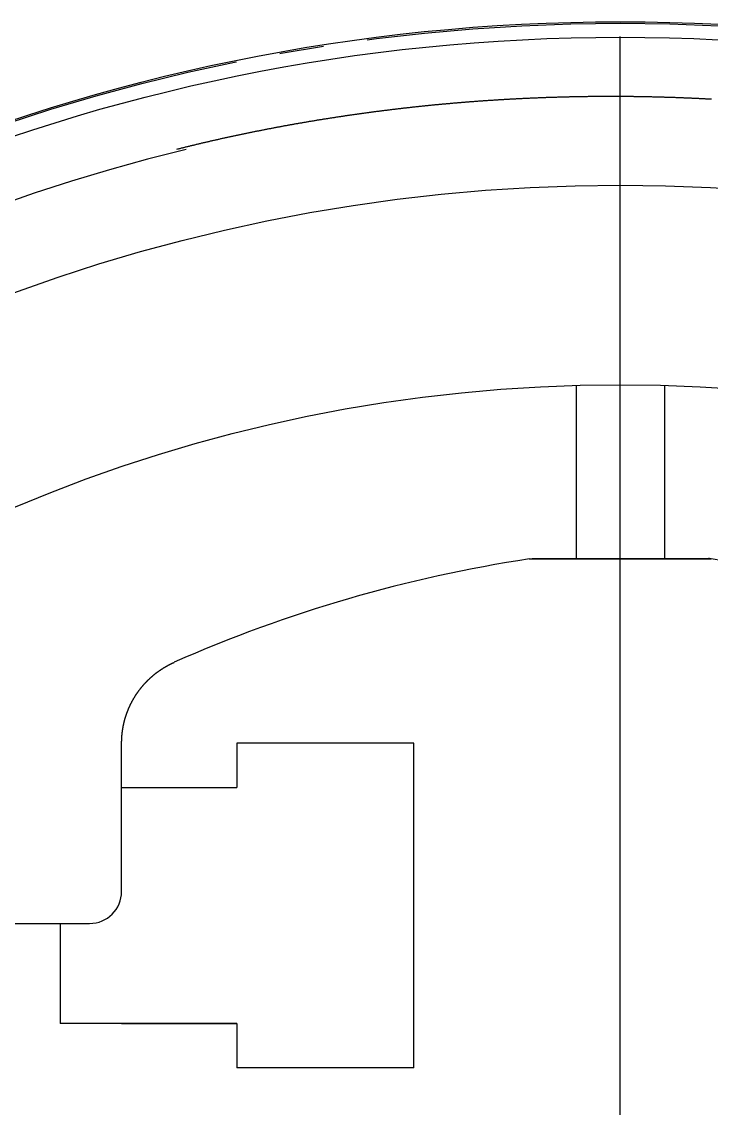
# Model space of a CAD drawing. Extents: x -24 to 358, y 41 to 259.
# Drawn here: x 64.61 to 87.99, y 222.59 to 259.44 of the extents above; entities that cross this region are included whole.
import ezdxf

# ---------------------------------------------------------------- set-up
doc = ezdxf.new("R2010")
doc.units = 0
doc.linetypes.add('CENTER', pattern=[17.5, 13, -1.5, 1.5, -1.5])
doc.layers.get('0').update_dxf_attribs({"linetype": 'CONTINUOUS'})
doc.layers.add('CENTER', color=1, linetype='CENTER')

msp = doc.modelspace()

# ---------------------------------------------------------------- linework, layer by layer
at = {"color": 7, "linetype": 'CONTINUOUS'}
for p, q in [((84.906, 209.443), (84.906, 258.943)), ((83.406, 247.11), (83.406, 241.236)), ((86.406, 247.11), (86.406, 241.235)), ((81.821, 241.221), (87.992, 241.221)), ((81.923, 241.236), (87.897, 241.235)), ((67.994, 229.943), (67.994, 234.973)), ((77.906, 234.973), (71.906, 234.973)), ((77.906, 234.973), (71.906, 234.973)), ((71.906, 234.973), (71.906, 233.466)), ((77.906, 223.96), (77.906, 234.973)), ((67.993, 233.466), (71.906, 233.466)), ((61.366, 228.856), (66.907, 228.856)), ((65.906, 228.856), (65.906, 225.466)), ((71.906, 225.466), (65.906, 225.466)), ((67.993, 225.466), (71.906, 225.466)), ((71.906, 225.466), (71.906, 223.96)), ((77.906, 223.96), (71.906, 223.96))]:
    msp.add_line(p, q, dxfattribs=at)
at = {"color": 7}
for points in [[(84.583, 256.906, 0), (84.555, 256.906, 0), (84.528, 256.906, 0), (84.501, 256.906, 0), (84.473, 256.906, 0), (84.446, 256.906, 0), (84.418, 256.906, 0), (84.391, 256.906, 0), (84.364, 256.906, 0), (84.336, 256.906, 0), (84.309, 256.906, 0), (84.281, 256.906, 0), (84.254, 256.906, 0), (84.227, 256.905, 0), (84.199, 256.905, 0), (84.172, 256.905, 0), (84.144, 256.905, 0), (84.117, 256.905, 0), (84.09, 256.904, 0), (84.062, 256.904, 0), (84.035, 256.904, 0), (84.007, 256.904, 0), (83.98, 256.903, 0), (83.953, 256.903, 0), (83.925, 256.903, 0), (83.898, 256.903, 0), (83.871, 256.902, 0), (83.843, 256.902, 0), (83.816, 256.902, 0), (83.788, 256.901, 0), (83.761, 256.901, 0), (83.734, 256.901, 0), (83.706, 256.9, 0), (83.679, 256.9, 0), (83.651, 256.899, 0), (83.624, 256.899, 0), (83.597, 256.899, 0), (83.569, 256.898, 0), (83.542, 256.898, 0), (83.514, 256.897, 0), (83.487, 256.897, 0), (83.46, 256.896, 0), (83.432, 256.896, 0), (83.405, 256.895, 0), (83.378, 256.895, 0), (83.35, 256.894, 0), (83.323, 256.894, 0), (83.296, 256.893, 0), (83.268, 256.892, 0), (83.241, 256.892, 0), (83.213, 256.891, 0), (83.186, 256.891, 0), (83.159, 256.89, 0), (83.131, 256.889, 0), (83.104, 256.889, 0), (83.076, 256.888, 0), (83.049, 256.887, 0), (83.022, 256.887, 0), (82.994, 256.886, 0), (82.967, 256.885, 0), (82.939, 256.885, 0), (82.912, 256.884, 0), (82.885, 256.883, 0), (82.857, 256.882, 0), (82.83, 256.882, 0), (82.803, 256.881, 0), (82.775, 256.88, 0), (82.748, 256.879, 0), (82.72, 256.878, 0), (82.693, 256.878, 0), (82.666, 256.877, 0), (82.638, 256.876, 0), (82.611, 256.875, 0), (82.584, 256.874, 0), (82.556, 256.873, 0), (82.529, 256.872, 0), (82.501, 256.871, 0), (82.474, 256.871, 0), (82.447, 256.87, 0), (82.419, 256.869, 0), (82.392, 256.868, 0), (82.365, 256.867, 0), (82.337, 256.866, 0), (82.31, 256.865, 0), (82.282, 256.864, 0), (82.255, 256.863, 0), (82.228, 256.862, 0), (82.2, 256.861, 0), (82.173, 256.86, 0), (82.146, 256.858, 0), (82.118, 256.857, 0), (82.091, 256.856, 0), (82.064, 256.855, 0), (82.036, 256.854, 0), (82.009, 256.853, 0), (81.981, 256.852, 0), (81.954, 256.851, 0), (81.927, 256.849, 0), (81.899, 256.848, 0), (81.872, 256.847, 0), (81.845, 256.846, 0), (81.817, 256.845, 0), (81.79, 256.843, 0), (81.763, 256.842, 0), (81.735, 256.841, 0), (81.708, 256.84, 0), (81.68, 256.838, 0), (81.653, 256.837, 0), (81.626, 256.836, 0), (81.598, 256.834, 0), (81.571, 256.833, 0), (81.544, 256.832, 0), (81.516, 256.83, 0), (81.489, 256.829, 0), (81.462, 256.828, 0), (81.434, 256.826, 0), (81.407, 256.825, 0), (81.379, 256.824, 0), (81.352, 256.822, 0), (81.325, 256.821, 0), (81.297, 256.819, 0), (81.27, 256.818, 0), (81.243, 256.816, 0), (81.215, 256.815, 0), (81.188, 256.813, 0), (81.161, 256.812, 0), (81.133, 256.81, 0), (81.106, 256.809, 0), (81.079, 256.807, 0), (81.051, 256.806, 0), (81.024, 256.804, 0), (80.997, 256.802, 0), (80.969, 256.801, 0), (80.942, 256.799, 0), (80.915, 256.798, 0), (80.887, 256.796, 0), (80.86, 256.794, 0), (80.832, 256.793, 0), (80.805, 256.791, 0), (80.778, 256.789, 0), (80.751, 256.788, 0), (80.723, 256.786, 0), (80.696, 256.784, 0), (80.668, 256.783, 0), (80.641, 256.781, 0), (80.614, 256.779, 0), (80.587, 256.777, 0), (80.559, 256.776, 0), (80.532, 256.774, 0), (80.504, 256.772, 0), (80.477, 256.77, 0), (80.45, 256.768, 0), (80.423, 256.766, 0), (80.395, 256.765, 0), (80.368, 256.763, 0), (80.341, 256.761, 0), (80.313, 256.759, 0), (80.286, 256.757, 0), (80.259, 256.755, 0), (80.231, 256.753, 0), (80.204, 256.751, 0), (80.177, 256.749, 0), (80.149, 256.747, 0), (80.122, 256.745, 0), (80.095, 256.744, 0), (80.067, 256.742, 0), (80.04, 256.74, 0), (80.013, 256.737, 0), (79.985, 256.735, 0), (79.958, 256.733, 0), (79.931, 256.731, 0), (79.903, 256.729, 0), (79.876, 256.727, 0), (79.849, 256.725, 0), (79.822, 256.723, 0), (79.794, 256.721, 0), (79.767, 256.719, 0), (79.74, 256.717, 0), (79.712, 256.714, 0), (79.685, 256.712, 0), (79.658, 256.71, 0), (79.63, 256.708, 0), (79.603, 256.706, 0), (79.576, 256.704, 0), (79.548, 256.701, 0), (79.521, 256.699, 0), (79.494, 256.697, 0), (79.467, 256.695, 0), (79.439, 256.692, 0), (79.412, 256.69, 0), (79.385, 256.688, 0), (79.357, 256.685, 0), (79.33, 256.683, 0), (79.303, 256.681, 0), (79.275, 256.678, 0), (79.248, 256.676, 0), (79.221, 256.674, 0), (79.194, 256.671, 0), (79.166, 256.669, 0), (79.139, 256.667, 0), (79.112, 256.664, 0), (79.085, 256.662, 0), (79.057, 256.659, 0), (79.03, 256.657, 0), (79.003, 256.654, 0), (78.975, 256.652, 0), (78.948, 256.649, 0), (78.921, 256.647, 0), (78.894, 256.644, 0), (78.866, 256.642, 0), (78.839, 256.639, 0), (78.812, 256.637, 0), (78.784, 256.634, 0), (78.757, 256.632, 0), (78.73, 256.629, 0), (78.703, 256.626, 0), (78.675, 256.624, 0), (78.648, 256.621, 0), (78.621, 256.619, 0), (78.594, 256.616, 0), (78.566, 256.613, 0), (78.539, 256.611, 0), (78.512, 256.608, 0), (78.485, 256.605, 0), (78.457, 256.602, 0), (78.43, 256.6, 0), (78.403, 256.597, 0), (78.376, 256.594, 0), (78.348, 256.591, 0), (78.321, 256.589, 0), (78.294, 256.586, 0), (78.267, 256.583, 0), (78.239, 256.58, 0), (78.212, 256.578, 0), (78.185, 256.575, 0), (78.158, 256.572, 0), (78.13, 256.569, 0), (78.103, 256.566, 0), (78.076, 256.563, 0), (78.049, 256.56, 0), (78.021, 256.557, 0), (77.994, 256.555, 0), (77.967, 256.552, 0), (77.94, 256.549, 0), (77.912, 256.546, 0), (77.885, 256.543, 0), (77.858, 256.54, 0), (77.831, 256.537, 0), (77.804, 256.534, 0), (77.776, 256.531, 0), (77.749, 256.528, 0), (77.722, 256.525, 0), (77.695, 256.522, 0), (77.667, 256.519, 0), (77.64, 256.516, 0), (77.613, 256.512, 0), (77.586, 256.509, 0), (77.559, 256.506, 0), (77.531, 256.503, 0), (77.504, 256.5, 0), (77.477, 256.497, 0), (77.45, 256.494, 0), (77.422, 256.491, 0), (77.395, 256.487, 0), (77.368, 256.484, 0), (77.341, 256.481, 0), (77.314, 256.478, 0), (77.287, 256.474, 0), (77.259, 256.471, 0), (77.232, 256.468, 0), (77.205, 256.465, 0), (77.178, 256.461, 0), (77.151, 256.458, 0), (77.123, 256.455, 0), (77.096, 256.452, 0), (77.069, 256.448, 0), (77.042, 256.445, 0), (77.015, 256.442, 0), (76.987, 256.438, 0), (76.96, 256.435, 0), (76.933, 256.431, 0), (76.906, 256.428, 0), (76.879, 256.425, 0), (76.852, 256.421, 0), (76.824, 256.418, 0), (76.797, 256.414, 0), (76.77, 256.411, 0), (76.743, 256.407, 0), (76.716, 256.404, 0), (76.689, 256.4, 0), (76.661, 256.397, 0), (76.634, 256.393, 0), (76.607, 256.39, 0), (76.58, 256.386, 0), (76.553, 256.383, 0), (76.526, 256.379, 0), (76.498, 256.376, 0), (76.471, 256.372, 0), (76.444, 256.368, 0), (76.417, 256.365, 0), (76.39, 256.361, 0), (76.363, 256.357, 0), (76.335, 256.354, 0), (76.308, 256.35, 0), (76.281, 256.346, 0), (76.254, 256.343, 0), (76.227, 256.339, 0), (76.2, 256.335, 0), (76.173, 256.332, 0), (76.146, 256.328, 0), (76.118, 256.324, 0), (76.091, 256.32, 0), (76.064, 256.317, 0), (76.037, 256.313, 0), (76.01, 256.309, 0), (75.983, 256.305, 0), (75.956, 256.301, 0), (75.929, 256.297, 0), (75.901, 256.294, 0), (75.874, 256.29, 0), (75.847, 256.286, 0), (75.82, 256.282, 0), (75.793, 256.278, 0), (75.766, 256.274, 0), (75.739, 256.27, 0), (75.712, 256.266, 0), (75.685, 256.262, 0), (75.657, 256.258, 0), (75.63, 256.254, 0), (75.603, 256.25, 0), (75.576, 256.246, 0), (75.549, 256.242, 0), (75.522, 256.238, 0), (75.495, 256.234, 0), (75.468, 256.23, 0), (75.441, 256.226, 0), (75.414, 256.222, 0), (75.386, 256.218, 0), (75.359, 256.214, 0), (75.332, 256.21, 0), (75.305, 256.206, 0), (75.278, 256.202, 0), (75.251, 256.197, 0), (75.224, 256.193, 0), (75.197, 256.189, 0), (75.17, 256.185, 0), (75.143, 256.181, 0), (75.116, 256.177, 0), (75.089, 256.172, 0), (75.062, 256.168, 0), (75.035, 256.164, 0), (75.008, 256.16, 0), (74.981, 256.155, 0), (74.953, 256.151, 0), (74.926, 256.147, 0), (74.899, 256.142, 0), (74.872, 256.138, 0), (74.845, 256.134, 0), (74.818, 256.13, 0), (74.791, 256.125, 0), (74.764, 256.121, 0), (74.737, 256.116, 0), (74.71, 256.112, 0), (74.683, 256.108, 0), (74.656, 256.103, 0), (74.629, 256.099, 0), (74.602, 256.094, 0), (74.575, 256.09, 0), (74.548, 256.085, 0), (74.521, 256.081, 0), (74.494, 256.076, 0), (74.467, 256.072, 0), (74.44, 256.067, 0), (74.413, 256.063, 0), (74.386, 256.058, 0), (74.359, 256.054, 0), (74.332, 256.049, 0), (74.305, 256.045, 0), (74.278, 256.04, 0), (74.251, 256.036, 0), (74.224, 256.031, 0), (74.197, 256.026, 0), (74.17, 256.022, 0), (74.143, 256.017, 0), (74.116, 256.012, 0), (74.089, 256.008, 0), (74.062, 256.003, 0), (74.035, 255.998, 0), (74.008, 255.994, 0), (73.981, 255.989, 0), (73.954, 255.984, 0), (73.927, 255.979, 0), (73.9, 255.975, 0), (73.873, 255.97, 0), (73.846, 255.965, 0), (73.819, 255.96, 0), (73.792, 255.955, 0), (73.765, 255.951, 0), (73.738, 255.946, 0), (73.711, 255.941, 0), (73.684, 255.936, 0), (73.657, 255.931, 0), (73.63, 255.926, 0), (73.603, 255.921, 0), (73.576, 255.917, 0), (73.549, 255.912, 0), (73.522, 255.907, 0), (73.496, 255.902, 0), (73.469, 255.897, 0), (73.442, 255.892, 0), (73.415, 255.887, 0), (73.388, 255.882, 0), (73.361, 255.877, 0), (73.334, 255.872, 0), (73.307, 255.867, 0), (73.28, 255.862, 0), (73.253, 255.857, 0), (73.226, 255.852, 0), (73.199, 255.847, 0), (73.172, 255.841, 0), (73.146, 255.836, 0), (73.119, 255.831, 0), (73.092, 255.826, 0), (73.065, 255.821, 0), (73.038, 255.816, 0), (73.011, 255.811, 0), (72.984, 255.805, 0), (72.957, 255.8, 0), (72.93, 255.795, 0), (72.903, 255.79, 0), (72.877, 255.785, 0), (72.85, 255.779, 0), (72.823, 255.774, 0), (72.796, 255.769, 0), (72.769, 255.764, 0), (72.742, 255.758, 0), (72.715, 255.753, 0), (72.689, 255.748, 0), (72.662, 255.742, 0), (72.635, 255.737, 0), (72.608, 255.732, 0), (72.581, 255.726, 0), (72.554, 255.721, 0), (72.527, 255.716, 0), (72.501, 255.71, 0), (72.474, 255.705, 0), (72.447, 255.699, 0), (72.42, 255.694, 0), (72.393, 255.688, 0), (72.366, 255.683, 0), (72.339, 255.677, 0), (72.313, 255.672, 0), (72.286, 255.666, 0), (72.259, 255.661, 0), (72.232, 255.655, 0), (72.205, 255.65, 0), (72.178, 255.644, 0), (72.152, 255.639, 0), (72.125, 255.633, 0), (72.098, 255.628, 0), (72.071, 255.622, 0), (72.044, 255.616, 0), (72.018, 255.611, 0), (71.991, 255.605, 0), (71.964, 255.599, 0), (71.937, 255.594, 0), (71.91, 255.588, 0), (71.884, 255.582, 0), (71.857, 255.577, 0), (71.83, 255.571, 0), (71.803, 255.565, 0), (71.776, 255.559, 0), (71.75, 255.554, 0), (71.723, 255.548, 0), (71.696, 255.542, 0), (71.669, 255.536, 0), (71.643, 255.53, 0), (71.616, 255.525, 0), (71.589, 255.519, 0), (71.562, 255.513, 0), (71.536, 255.507, 0), (71.509, 255.501, 0), (71.482, 255.495, 0), (71.455, 255.489, 0), (71.429, 255.483, 0), (71.402, 255.478, 0), (71.375, 255.472, 0), (71.348, 255.466, 0), (71.322, 255.46, 0), (71.295, 255.454, 0), (71.268, 255.448, 0), (71.242, 255.442, 0), (71.215, 255.436, 0), (71.188, 255.43, 0), (71.161, 255.424, 0), (71.135, 255.418, 0), (71.108, 255.411, 0), (71.081, 255.405, 0), (71.055, 255.399, 0), (71.028, 255.393, 0), (71.001, 255.387, 0), (70.974, 255.381, 0), (70.948, 255.375, 0), (70.921, 255.369, 0), (70.894, 255.362, 0), (70.868, 255.356, 0), (70.841, 255.35, 0), (70.814, 255.344, 0), (70.788, 255.337, 0), (70.761, 255.331, 0), (70.734, 255.325, 0), (70.708, 255.319, 0), (70.681, 255.312, 0), (70.654, 255.306, 0), (70.628, 255.3, 0), (70.601, 255.293, 0), (70.574, 255.287, 0), (70.548, 255.281, 0), (70.521, 255.274, 0), (70.495, 255.268, 0), (70.468, 255.262, 0), (70.441, 255.255, 0), (70.415, 255.249, 0), (70.388, 255.242, 0), (70.361, 255.236, 0), (70.335, 255.229, 0), (70.308, 255.223, 0), (70.282, 255.216, 0), (70.255, 255.21, 0), (70.228, 255.203, 0), (70.202, 255.197, 0), (70.175, 255.19, 0), (70.149, 255.183, 0), (70.122, 255.177, 0), (70.095, 255.17, 0), (70.069, 255.164, 0), (70.042, 255.157, 0), (70.016, 255.15, 0), (69.989, 255.144, 0), (69.963, 255.137, 0), (69.936, 255.13, 0), (69.909, 255.123, 0), (69.883, 255.117, 0), (69.856, 255.11, 0)], [(88.005, 256.812, 0), (87.977, 256.813, 0), (87.95, 256.815, 0), (87.923, 256.816, 0), (87.895, 256.818, 0), (87.868, 256.819, 0), (87.841, 256.821, 0), (87.813, 256.822, 0), (87.786, 256.824, 0), (87.759, 256.825, 0), (87.731, 256.826, 0), (87.704, 256.828, 0), (87.677, 256.829, 0), (87.649, 256.83, 0), (87.622, 256.832, 0), (87.594, 256.833, 0), (87.567, 256.834, 0), (87.54, 256.836, 0), (87.512, 256.837, 0), (87.485, 256.838, 0), (87.458, 256.84, 0), (87.43, 256.841, 0), (87.403, 256.842, 0), (87.376, 256.843, 0), (87.348, 256.845, 0), (87.321, 256.846, 0), (87.293, 256.847, 0), (87.266, 256.848, 0), (87.239, 256.849, 0), (87.211, 256.851, 0), (87.184, 256.852, 0), (87.157, 256.853, 0), (87.129, 256.854, 0), (87.102, 256.855, 0), (87.075, 256.856, 0), (87.047, 256.857, 0), (87.02, 256.858, 0), (86.993, 256.86, 0), (86.965, 256.861, 0), (86.938, 256.862, 0), (86.91, 256.863, 0), (86.883, 256.864, 0), (86.856, 256.865, 0), (86.828, 256.866, 0), (86.801, 256.867, 0), (86.773, 256.868, 0), (86.746, 256.869, 0), (86.719, 256.87, 0), (86.691, 256.871, 0), (86.664, 256.871, 0), (86.637, 256.872, 0), (86.609, 256.873, 0), (86.582, 256.874, 0), (86.555, 256.875, 0), (86.527, 256.876, 0), (86.5, 256.877, 0), (86.472, 256.878, 0), (86.445, 256.878, 0), (86.418, 256.879, 0), (86.39, 256.88, 0), (86.363, 256.881, 0), (86.335, 256.882, 0), (86.308, 256.882, 0), (86.281, 256.883, 0), (86.253, 256.884, 0), (86.226, 256.885, 0), (86.199, 256.885, 0), (86.171, 256.886, 0), (86.144, 256.887, 0), (86.116, 256.887, 0), (86.089, 256.888, 0), (86.062, 256.889, 0), (86.034, 256.889, 0), (86.007, 256.89, 0), (85.98, 256.891, 0), (85.952, 256.891, 0), (85.925, 256.892, 0), (85.897, 256.892, 0), (85.87, 256.893, 0), (85.843, 256.894, 0), (85.815, 256.894, 0), (85.788, 256.895, 0), (85.76, 256.895, 0), (85.733, 256.896, 0), (85.706, 256.896, 0), (85.678, 256.897, 0), (85.651, 256.897, 0), (85.624, 256.898, 0), (85.596, 256.898, 0), (85.569, 256.899, 0), (85.541, 256.899, 0), (85.514, 256.899, 0), (85.487, 256.9, 0), (85.459, 256.9, 0), (85.432, 256.901, 0), (85.404, 256.901, 0), (85.377, 256.901, 0), (85.35, 256.902, 0), (85.322, 256.902, 0), (85.295, 256.902, 0), (85.267, 256.903, 0), (85.24, 256.903, 0), (85.213, 256.903, 0), (85.185, 256.903, 0), (85.158, 256.904, 0), (85.13, 256.904, 0), (85.103, 256.904, 0), (85.076, 256.904, 0), (85.048, 256.905, 0), (85.021, 256.905, 0), (84.994, 256.905, 0), (84.966, 256.905, 0), (84.939, 256.905, 0), (84.911, 256.906, 0), (84.884, 256.906, 0), (84.857, 256.906, 0), (84.829, 256.906, 0), (84.802, 256.906, 0), (84.774, 256.906, 0), (84.747, 256.906, 0), (84.72, 256.906, 0), (84.692, 256.906, 0), (84.665, 256.906, 0), (84.638, 256.906, 0), (84.61, 256.906, 0), (84.583, 256.906, 0)], [(87.991, 241.221, 0), (87.99, 241.221, 0), (87.99, 241.221, 0), (87.989, 241.221, 0), (87.988, 241.222, 0), (87.988, 241.222, 0), (87.987, 241.222, 0), (87.987, 241.222, 0), (87.986, 241.222, 0), (87.986, 241.222, 0), (87.985, 241.222, 0), (87.984, 241.222, 0), (87.984, 241.222, 0), (87.983, 241.222, 0), (87.983, 241.222, 0), (87.982, 241.223, 0), (87.981, 241.223, 0), (87.981, 241.223, 0), (87.98, 241.223, 0), (87.98, 241.223, 0), (87.979, 241.223, 0), (87.978, 241.223, 0), (87.978, 241.223, 0), (87.977, 241.223, 0), (87.977, 241.223, 0), (87.976, 241.223, 0), (87.975, 241.224, 0), (87.975, 241.224, 0), (87.974, 241.224, 0), (87.974, 241.224, 0), (87.973, 241.224, 0), (87.973, 241.224, 0), (87.972, 241.224, 0), (87.971, 241.224, 0), (87.971, 241.224, 0), (87.97, 241.224, 0), (87.97, 241.224, 0), (87.969, 241.224, 0), (87.968, 241.225, 0), (87.968, 241.225, 0), (87.967, 241.225, 0), (87.967, 241.225, 0), (87.966, 241.225, 0), (87.966, 241.225, 0), (87.965, 241.225, 0), (87.964, 241.225, 0), (87.964, 241.225, 0), (87.963, 241.225, 0), (87.963, 241.225, 0), (87.962, 241.226, 0), (87.961, 241.226, 0), (87.961, 241.226, 0), (87.96, 241.226, 0), (87.96, 241.226, 0), (87.959, 241.226, 0), (87.958, 241.226, 0), (87.958, 241.226, 0), (87.957, 241.226, 0), (87.957, 241.226, 0), (87.956, 241.226, 0), (87.955, 241.227, 0), (87.955, 241.227, 0), (87.954, 241.227, 0), (87.954, 241.227, 0), (87.953, 241.227, 0), (87.953, 241.227, 0), (87.952, 241.227, 0), (87.951, 241.227, 0), (87.951, 241.227, 0), (87.95, 241.227, 0), (87.95, 241.227, 0), (87.949, 241.227, 0), (87.948, 241.228, 0), (87.948, 241.228, 0), (87.947, 241.228, 0), (87.947, 241.228, 0), (87.946, 241.228, 0), (87.945, 241.228, 0), (87.945, 241.228, 0), (87.944, 241.228, 0), (87.944, 241.228, 0), (87.943, 241.228, 0), (87.942, 241.228, 0), (87.942, 241.229, 0), (87.941, 241.229, 0), (87.941, 241.229, 0), (87.94, 241.229, 0), (87.939, 241.229, 0), (87.939, 241.229, 0), (87.938, 241.229, 0), (87.938, 241.229, 0), (87.937, 241.229, 0), (87.936, 241.229, 0), (87.936, 241.229, 0), (87.935, 241.229, 0), (87.935, 241.23, 0), (87.934, 241.23, 0), (87.934, 241.23, 0), (87.933, 241.23, 0), (87.932, 241.23, 0), (87.932, 241.23, 0), (87.931, 241.23, 0), (87.931, 241.23, 0), (87.93, 241.23, 0), (87.929, 241.23, 0), (87.929, 241.23, 0), (87.928, 241.231, 0), (87.928, 241.231, 0), (87.927, 241.231, 0), (87.927, 241.231, 0), (87.926, 241.231, 0), (87.925, 241.231, 0), (87.925, 241.231, 0), (87.924, 241.231, 0), (87.924, 241.231, 0), (87.923, 241.231, 0), (87.922, 241.231, 0), (87.922, 241.231, 0), (87.921, 241.232, 0), (87.921, 241.232, 0), (87.92, 241.232, 0), (87.919, 241.232, 0), (87.919, 241.232, 0), (87.918, 241.232, 0), (87.918, 241.232, 0), (87.917, 241.232, 0), (87.916, 241.232, 0), (87.916, 241.232, 0), (87.915, 241.232, 0), (87.915, 241.232, 0), (87.914, 241.233, 0), (87.913, 241.233, 0), (87.913, 241.233, 0), (87.912, 241.233, 0), (87.912, 241.233, 0), (87.911, 241.233, 0), (87.91, 241.233, 0), (87.91, 241.233, 0), (87.909, 241.233, 0), (87.909, 241.233, 0), (87.908, 241.233, 0), (87.908, 241.234, 0), (87.907, 241.234, 0), (87.906, 241.234, 0), (87.906, 241.234, 0), (87.905, 241.234, 0), (87.905, 241.234, 0), (87.904, 241.234, 0), (87.903, 241.234, 0), (87.903, 241.234, 0), (87.902, 241.234, 0), (87.902, 241.234, 0), (87.901, 241.234, 0), (87.9, 241.235, 0), (87.9, 241.235, 0), (87.899, 241.235, 0), (87.899, 241.235, 0), (87.898, 241.235, 0), (87.897, 241.235, 0), (87.897, 241.235, 0)], [(87.897, 241.235, 0), (87.897, 241.235, 0), (87.898, 241.235, 0), (87.899, 241.235, 0), (87.899, 241.235, 0), (87.9, 241.235, 0), (87.9, 241.235, 0), (87.901, 241.234, 0), (87.902, 241.234, 0), (87.902, 241.234, 0), (87.903, 241.234, 0), (87.903, 241.234, 0), (87.904, 241.234, 0), (87.905, 241.234, 0), (87.905, 241.234, 0), (87.906, 241.234, 0), (87.906, 241.234, 0), (87.907, 241.234, 0), (87.908, 241.234, 0), (87.908, 241.233, 0), (87.909, 241.233, 0), (87.909, 241.233, 0), (87.91, 241.233, 0), (87.91, 241.233, 0), (87.911, 241.233, 0), (87.912, 241.233, 0), (87.912, 241.233, 0), (87.913, 241.233, 0), (87.913, 241.233, 0), (87.914, 241.233, 0), (87.915, 241.232, 0), (87.915, 241.232, 0), (87.916, 241.232, 0), (87.916, 241.232, 0), (87.917, 241.232, 0), (87.918, 241.232, 0), (87.918, 241.232, 0), (87.919, 241.232, 0), (87.919, 241.232, 0), (87.92, 241.232, 0), (87.921, 241.232, 0), (87.921, 241.232, 0), (87.922, 241.231, 0), (87.922, 241.231, 0), (87.923, 241.231, 0), (87.924, 241.231, 0), (87.924, 241.231, 0), (87.925, 241.231, 0), (87.925, 241.231, 0), (87.926, 241.231, 0), (87.927, 241.231, 0), (87.927, 241.231, 0), (87.928, 241.231, 0), (87.928, 241.231, 0), (87.929, 241.23, 0), (87.929, 241.23, 0), (87.93, 241.23, 0), (87.931, 241.23, 0), (87.931, 241.23, 0), (87.932, 241.23, 0), (87.932, 241.23, 0), (87.933, 241.23, 0), (87.934, 241.23, 0), (87.934, 241.23, 0), (87.935, 241.23, 0), (87.935, 241.229, 0), (87.936, 241.229, 0), (87.936, 241.229, 0), (87.937, 241.229, 0), (87.938, 241.229, 0), (87.938, 241.229, 0), (87.939, 241.229, 0), (87.939, 241.229, 0), (87.94, 241.229, 0), (87.941, 241.229, 0), (87.941, 241.229, 0), (87.942, 241.229, 0), (87.942, 241.228, 0), (87.943, 241.228, 0), (87.944, 241.228, 0), (87.944, 241.228, 0), (87.945, 241.228, 0), (87.945, 241.228, 0), (87.946, 241.228, 0), (87.947, 241.228, 0), (87.947, 241.228, 0), (87.948, 241.228, 0), (87.948, 241.228, 0), (87.949, 241.227, 0), (87.95, 241.227, 0), (87.95, 241.227, 0), (87.951, 241.227, 0), (87.951, 241.227, 0), (87.952, 241.227, 0), (87.953, 241.227, 0), (87.953, 241.227, 0), (87.954, 241.227, 0), (87.954, 241.227, 0), (87.955, 241.227, 0), (87.955, 241.227, 0), (87.956, 241.226, 0), (87.957, 241.226, 0), (87.957, 241.226, 0), (87.958, 241.226, 0), (87.958, 241.226, 0), (87.959, 241.226, 0), (87.96, 241.226, 0), (87.96, 241.226, 0), (87.961, 241.226, 0), (87.961, 241.226, 0), (87.962, 241.226, 0), (87.963, 241.225, 0), (87.963, 241.225, 0), (87.964, 241.225, 0), (87.964, 241.225, 0), (87.965, 241.225, 0), (87.966, 241.225, 0), (87.966, 241.225, 0), (87.967, 241.225, 0), (87.967, 241.225, 0), (87.968, 241.225, 0), (87.968, 241.225, 0), (87.969, 241.224, 0), (87.97, 241.224, 0), (87.97, 241.224, 0), (87.971, 241.224, 0), (87.971, 241.224, 0), (87.972, 241.224, 0), (87.973, 241.224, 0), (87.973, 241.224, 0), (87.974, 241.224, 0), (87.974, 241.224, 0), (87.975, 241.224, 0), (87.975, 241.224, 0), (87.976, 241.223, 0), (87.977, 241.223, 0), (87.977, 241.223, 0), (87.978, 241.223, 0), (87.978, 241.223, 0), (87.979, 241.223, 0), (87.98, 241.223, 0), (87.98, 241.223, 0), (87.981, 241.223, 0), (87.981, 241.223, 0), (87.982, 241.223, 0), (87.983, 241.222, 0), (87.983, 241.222, 0), (87.984, 241.222, 0), (87.984, 241.222, 0), (87.985, 241.222, 0), (87.986, 241.222, 0), (87.986, 241.222, 0), (87.987, 241.222, 0), (87.987, 241.222, 0), (87.988, 241.222, 0), (87.988, 241.222, 0), (87.989, 241.221, 0), (87.99, 241.221, 0), (87.99, 241.221, 0), (87.991, 241.221, 0)], [(67.994, 234.973, 0), (67.994, 234.982, 0), (67.994, 234.991, 0), (67.994, 235, 0), (67.994, 235.009, 0), (67.994, 235.018, 0), (67.994, 235.027, 0), (67.994, 235.036, 0), (67.995, 235.045, 0), (67.995, 235.054, 0), (67.995, 235.063, 0), (67.995, 235.072, 0), (67.996, 235.081, 0), (67.996, 235.09, 0), (67.996, 235.099, 0), (67.997, 235.108, 0), (67.997, 235.117, 0), (67.998, 235.127, 0), (67.998, 235.136, 0), (67.999, 235.145, 0), (67.999, 235.154, 0), (68, 235.163, 0), (68, 235.172, 0), (68.001, 235.181, 0), (68.001, 235.19, 0), (68.002, 235.199, 0), (68.003, 235.208, 0), (68.004, 235.217, 0), (68.004, 235.226, 0), (68.005, 235.235, 0), (68.006, 235.244, 0), (68.007, 235.253, 0), (68.008, 235.262, 0), (68.008, 235.271, 0), (68.009, 235.28, 0), (68.01, 235.289, 0), (68.011, 235.298, 0), (68.012, 235.307, 0), (68.013, 235.316, 0), (68.014, 235.325, 0), (68.016, 235.334, 0), (68.017, 235.343, 0), (68.018, 235.352, 0), (68.019, 235.361, 0), (68.02, 235.37, 0), (68.021, 235.379, 0), (68.022, 235.388, 0), (68.024, 235.396, 0), (68.025, 235.405, 0), (68.026, 235.414, 0), (68.028, 235.423, 0), (68.029, 235.432, 0), (68.031, 235.441, 0), (68.032, 235.45, 0), (68.033, 235.459, 0), (68.035, 235.468, 0), (68.036, 235.477, 0), (68.038, 235.486, 0), (68.039, 235.495, 0), (68.041, 235.504, 0), (68.043, 235.513, 0), (68.044, 235.521, 0), (68.046, 235.53, 0), (68.048, 235.539, 0), (68.049, 235.548, 0), (68.051, 235.557, 0), (68.053, 235.566, 0), (68.055, 235.575, 0), (68.056, 235.584, 0), (68.058, 235.592, 0), (68.06, 235.601, 0), (68.062, 235.61, 0), (68.064, 235.619, 0), (68.066, 235.628, 0), (68.068, 235.637, 0), (68.07, 235.645, 0), (68.072, 235.654, 0), (68.074, 235.663, 0), (68.076, 235.672, 0), (68.078, 235.681, 0), (68.081, 235.689, 0), (68.083, 235.698, 0), (68.085, 235.707, 0), (68.087, 235.716, 0), (68.089, 235.724, 0), (68.092, 235.733, 0), (68.094, 235.742, 0), (68.096, 235.751, 0), (68.099, 235.759, 0), (68.101, 235.768, 0), (68.103, 235.777, 0), (68.106, 235.786, 0), (68.108, 235.794, 0), (68.111, 235.803, 0), (68.113, 235.812, 0), (68.116, 235.82, 0), (68.118, 235.829, 0), (68.121, 235.838, 0), (68.124, 235.846, 0), (68.126, 235.855, 0), (68.129, 235.864, 0), (68.132, 235.872, 0), (68.134, 235.881, 0), (68.137, 235.889, 0), (68.14, 235.898, 0), (68.143, 235.907, 0), (68.145, 235.915, 0), (68.148, 235.924, 0), (68.151, 235.932, 0), (68.154, 235.941, 0), (68.157, 235.949, 0), (68.16, 235.958, 0), (68.163, 235.967, 0), (68.166, 235.975, 0), (68.169, 235.984, 0), (68.172, 235.992, 0), (68.175, 236.001, 0), (68.178, 236.009, 0), (68.181, 236.018, 0), (68.185, 236.026, 0), (68.188, 236.035, 0), (68.191, 236.043, 0), (68.194, 236.051, 0), (68.198, 236.06, 0), (68.201, 236.068, 0), (68.204, 236.077, 0), (68.207, 236.085, 0), (68.211, 236.093, 0), (68.214, 236.102, 0), (68.218, 236.11, 0), (68.221, 236.119, 0), (68.225, 236.127, 0), (68.228, 236.135, 0), (68.232, 236.144, 0), (68.235, 236.152, 0), (68.239, 236.16, 0), (68.242, 236.169, 0), (68.246, 236.177, 0), (68.249, 236.185, 0), (68.253, 236.193, 0), (68.257, 236.202, 0), (68.261, 236.21, 0), (68.264, 236.218, 0), (68.268, 236.226, 0), (68.272, 236.235, 0), (68.276, 236.243, 0), (68.28, 236.251, 0), (68.283, 236.259, 0), (68.287, 236.267, 0), (68.291, 236.275, 0), (68.295, 236.284, 0), (68.299, 236.292, 0), (68.303, 236.3, 0), (68.307, 236.308, 0), (68.311, 236.316, 0), (68.315, 236.324, 0), (68.319, 236.332, 0), (68.323, 236.34, 0), (68.328, 236.348, 0), (68.332, 236.356, 0), (68.336, 236.364, 0), (68.34, 236.372, 0), (68.344, 236.38, 0), (68.349, 236.388, 0), (68.353, 236.396, 0), (68.357, 236.404, 0), (68.362, 236.412, 0), (68.366, 236.42, 0), (68.37, 236.428, 0), (68.375, 236.436, 0), (68.379, 236.444, 0), (68.383, 236.452, 0), (68.388, 236.459, 0), (68.392, 236.467, 0), (68.397, 236.475, 0), (68.401, 236.483, 0), (68.406, 236.491, 0), (68.411, 236.499, 0), (68.415, 236.506, 0), (68.42, 236.514, 0), (68.425, 236.522, 0), (68.429, 236.53, 0), (68.434, 236.537, 0), (68.439, 236.545, 0), (68.443, 236.553, 0), (68.448, 236.56, 0), (68.453, 236.568, 0), (68.458, 236.576, 0), (68.463, 236.583, 0), (68.468, 236.591, 0), (68.472, 236.599, 0), (68.477, 236.606, 0), (68.482, 236.614, 0), (68.487, 236.621, 0), (68.492, 236.629, 0), (68.497, 236.636, 0), (68.502, 236.644, 0), (68.507, 236.651, 0), (68.512, 236.659, 0), (68.517, 236.666, 0), (68.523, 236.674, 0), (68.528, 236.681, 0), (68.533, 236.689, 0), (68.538, 236.696, 0), (68.543, 236.704, 0), (68.549, 236.711, 0), (68.554, 236.718, 0), (68.559, 236.726, 0), (68.564, 236.733, 0), (68.57, 236.74, 0), (68.575, 236.748, 0), (68.58, 236.755, 0), (68.586, 236.762, 0), (68.591, 236.769, 0), (68.597, 236.777, 0), (68.602, 236.784, 0), (68.608, 236.791, 0), (68.613, 236.798, 0), (68.618, 236.805, 0), (68.624, 236.813, 0), (68.63, 236.82, 0), (68.635, 236.827, 0), (68.641, 236.834, 0), (68.646, 236.841, 0), (68.652, 236.848, 0), (68.658, 236.855, 0), (68.663, 236.862, 0), (68.669, 236.869, 0), (68.675, 236.876, 0), (68.68, 236.883, 0), (68.686, 236.89, 0), (68.692, 236.897, 0), (68.698, 236.904, 0), (68.704, 236.911, 0), (68.71, 236.918, 0), (68.716, 236.925, 0), (68.721, 236.931, 0), (68.727, 236.938, 0), (68.733, 236.945, 0), (68.739, 236.952, 0), (68.745, 236.959, 0), (68.751, 236.965, 0), (68.757, 236.972, 0), (68.763, 236.979, 0), (68.769, 236.986, 0), (68.775, 236.992, 0), (68.781, 236.999, 0), (68.788, 237.006, 0), (68.794, 237.012, 0), (68.8, 237.019, 0), (68.806, 237.026, 0), (68.812, 237.032, 0), (68.818, 237.039, 0), (68.825, 237.045, 0), (68.831, 237.052, 0), (68.837, 237.058, 0), (68.844, 237.065, 0), (68.85, 237.071, 0), (68.856, 237.078, 0), (68.862, 237.084, 0), (68.869, 237.091, 0), (68.875, 237.097, 0), (68.882, 237.103, 0), (68.888, 237.11, 0), (68.895, 237.116, 0), (68.901, 237.122, 0), (68.907, 237.129, 0), (68.914, 237.135, 0), (68.921, 237.141, 0), (68.927, 237.147, 0), (68.934, 237.154, 0), (68.94, 237.16, 0), (68.947, 237.166, 0), (68.954, 237.172, 0), (68.96, 237.178, 0), (68.967, 237.184, 0), (68.974, 237.191, 0), (68.98, 237.197, 0), (68.987, 237.203, 0), (68.994, 237.209, 0), (69, 237.215, 0), (69.007, 237.221, 0), (69.014, 237.227, 0), (69.021, 237.233, 0), (69.028, 237.239, 0), (69.034, 237.245, 0), (69.041, 237.25, 0), (69.048, 237.256, 0), (69.055, 237.262, 0), (69.062, 237.268, 0), (69.069, 237.274, 0), (69.076, 237.28, 0), (69.083, 237.285, 0), (69.09, 237.291, 0), (69.097, 237.297, 0), (69.104, 237.303, 0), (69.111, 237.308, 0), (69.118, 237.314, 0), (69.125, 237.32, 0), (69.132, 237.325, 0), (69.139, 237.331, 0), (69.146, 237.336, 0), (69.153, 237.342, 0), (69.16, 237.347, 0), (69.168, 237.353, 0), (69.175, 237.358, 0), (69.182, 237.364, 0), (69.189, 237.369, 0), (69.197, 237.375, 0), (69.204, 237.38, 0), (69.211, 237.386, 0), (69.218, 237.391, 0), (69.226, 237.396, 0), (69.233, 237.402, 0), (69.24, 237.407, 0), (69.248, 237.412, 0), (69.255, 237.417, 0), (69.262, 237.423, 0), (69.27, 237.428, 0), (69.277, 237.433, 0), (69.284, 237.438, 0), (69.292, 237.443, 0), (69.299, 237.448, 0), (69.307, 237.454, 0), (69.314, 237.459, 0), (69.322, 237.464, 0), (69.329, 237.469, 0), (69.337, 237.474, 0), (69.344, 237.479, 0), (69.352, 237.484, 0), (69.36, 237.489, 0), (69.367, 237.493, 0), (69.375, 237.498, 0), (69.382, 237.503, 0), (69.39, 237.508, 0), (69.398, 237.513, 0), (69.405, 237.518, 0), (69.413, 237.522, 0), (69.421, 237.527, 0), (69.428, 237.532, 0), (69.436, 237.537, 0), (69.444, 237.541, 0), (69.452, 237.546, 0), (69.459, 237.551, 0), (69.467, 237.555, 0), (69.475, 237.56, 0), (69.483, 237.564, 0), (69.491, 237.569, 0), (69.499, 237.573, 0), (69.506, 237.578, 0), (69.514, 237.582, 0), (69.522, 237.587, 0), (69.53, 237.591, 0), (69.538, 237.596, 0), (69.546, 237.6, 0), (69.554, 237.604, 0), (69.562, 237.609, 0), (69.57, 237.613, 0), (69.578, 237.617, 0), (69.585, 237.622, 0), (69.594, 237.626, 0), (69.602, 237.63, 0), (69.609, 237.634, 0), (69.618, 237.638, 0), (69.626, 237.643, 0), (69.634, 237.647, 0), (69.642, 237.651, 0), (69.65, 237.655, 0), (69.658, 237.659, 0), (69.666, 237.663, 0), (69.674, 237.667, 0), (69.682, 237.671, 0), (69.69, 237.675, 0), (69.698, 237.679, 0), (69.707, 237.683, 0), (69.715, 237.686, 0), (69.723, 237.69, 0), (69.731, 237.694, 0), (69.74, 237.698, 0), (69.748, 237.702, 0), (69.756, 237.705, 0), (69.764, 237.709, 0), (69.772, 237.713, 0), (69.781, 237.716, 0)]]:
    msp.add_polyline3d(points, dxfattribs=at)
at = {"color": 7, "linetype": 'CONTINUOUS'}
for centre, radius in [((84.906, 194.443), 65), ((84.907, 194.443), 64.475), ((84.906, 194.443), 59.457), ((84.907, 194.443), 52.688)]:
    msp.add_circle(centre, radius, dxfattribs=at)
for centre, radius, start, end in [((84.906, 194.444), 62.428, 103.64419, 256.35581), ((88.907, 194.443), 47.311, 98.6129, 113.8448), ((80.906, 194.443), 47.311, 66.1552, 81.3871), ((66.907, 229.943), 1.087, 270, 0)]:
    msp.add_arc(centre, radius, start, end, dxfattribs=at)
at = {"layer": 'CENTER', "color": 1, "linetype": 'CENTER'}
msp.add_circle((84.906, 194.443), 64.95, dxfattribs=at)

doc.saveas('drawing.dxf')
